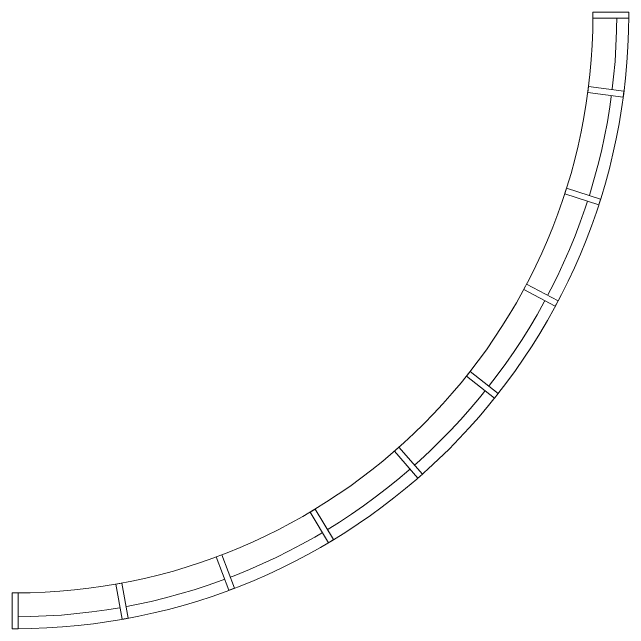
# Model space of a CAD drawing. Header units: millimetres. Extents: x 4596 to 61096, y -48367 to -4834.
# Drawn here: x 26659 to 29288, y -37417 to -34788 of the extents above; entities that cross this region are included whole.
import ezdxf

# ---------------------------------------------------------------- set-up
doc = ezdxf.new("R2010")
doc.units = ezdxf.units.MM
doc.header["$LTSCALE"] = 50
doc.layers.add('pio-WindowWall(Curved)', color=7, linetype='Continuous', lineweight=5)

# ---------------------------------------------------------------- blocks, each defined once
blk = doc.blocks.new('obj-20 (2D)')
at = {"layer": 'pio-WindowWall(Curved)', "color": 0, "flags": 1}
for tag in ['IFC_UUID', 'instanceID']:
    blk.add_attdef(tag, (26659.3, -37417), '', height=0.18, dxfattribs=at)
at = {"color": 255, "linetype": 'Continuous', "lineweight": 5, "transparency": 33554687}
blk.add_wipeout([(0, 76.2), (0, -76.2), (510.4, -25.9), (1001.2, 122.9), (1453.5, 364.7), (1849.9, 690.1), (2175.3, 1086.5), (2417.1, 1538.8), (2565.9, 2029.6), (2616.2, 2540), (2463.8, 2540), (2416.5, 2059.3), (2276.3, 1597.1), (2048.6, 1171.2), (1742.2, 797.8), (1368.8, 491.4), (942.9, 263.7), (480.7, 123.5)], dxfattribs=at).dxf.layer = 'pio-WindowWall(Curved)'
at = {"layer": 'pio-WindowWall(Curved)', "color": 7, "linetype": 'Continuous', "lineweight": 9, "transparency": 33554687}
for radius in [2616.2, 2463.8]:
    blk.add_arc((0, 2540), radius, 270, 0, dxfattribs=at)
at = {"layer": 'pio-WindowWall(Curved)', "color": 7, "linetype": 'Continuous', "lineweight": 5, "transparency": 33554687}
blk.add_arc((0, 2540), 2565.4, 270, 0, dxfattribs=at)
at = {"color": 255, "linetype": 'Continuous', "lineweight": 5, "transparency": 33554687}
for points in [[(2463.8, 2527.3), (2463.8, 2552.7), (2616.2, 2552.7), (2616.2, 2527.3)], [(2441.7, 2210.8), (2445, 2236), (2596.1, 2216.4), (2592.9, 2191.3)], [(2343.2, 1778.4), (2350.9, 1802.6), (2496.1, 1756.3), (2488.4, 1732.1)], [(2168.7, 1370.7), (2180.6, 1393.1), (2315.1, 1321.5), (2303.2, 1299.1)], [(1923.9, 1000.9), (1939.7, 1020.8), (2059.2, 926.2), (2043.4, 906.3)], [(1616.9, 680.9), (1635.9, 697.7), (1736.5, 583.2), (1717.5, 566.4)], [(1257.4, 421.2), (1279.2, 434.2), (1357.6, 303.6), (1335.8, 290.5)], [(857.2, 230.1), (880.9, 239), (934.7, 96.4), (910.9, 87.5)], [(429.2, 113.8), (454.2, 118.4), (481.5, -31.5), (456.5, -36.1)], [(-12.7, 76.2), (12.7, 76.2), (12.7, -76.2), (-12.7, -76.2)]]:
    blk.add_wipeout(points, dxfattribs=at).dxf.layer = 'pio-WindowWall(Curved)'
at = {"layer": 'pio-WindowWall(Curved)', "color": 7, "linetype": 'Continuous', "lineweight": 5, "transparency": 33554687, "flags": 128}
for points in [[(2463.8, 2527.3), (2463.8, 2552.7), (2616.2, 2552.7), (2616.2, 2527.3)], [(2441.7, 2210.8), (2445, 2236), (2596.1, 2216.4), (2592.9, 2191.3)], [(2343.2, 1778.4), (2350.9, 1802.6), (2496.1, 1756.3), (2488.4, 1732.1)], [(2168.7, 1370.7), (2180.6, 1393.1), (2315.1, 1321.5), (2303.2, 1299.1)], [(1923.9, 1000.9), (1939.7, 1020.8), (2059.2, 926.2), (2043.4, 906.3)], [(1616.9, 680.9), (1635.9, 697.7), (1736.5, 583.2), (1717.5, 566.4)], [(1257.4, 421.2), (1279.2, 434.2), (1357.6, 303.6), (1335.8, 290.5)], [(857.2, 230.1), (880.9, 239), (934.7, 96.4), (910.9, 87.5)], [(429.2, 113.8), (454.2, 118.4), (481.5, -31.5), (456.5, -36.1)], [(-12.7, 76.2), (12.7, 76.2), (12.7, -76.2), (-12.7, -76.2)]]:
    blk.add_lwpolyline(points, close=True, dxfattribs=at)

msp = doc.modelspace()

# ---------------------------------------------------------------- block references
at = {"layer": 'pio-WindowWall(Curved)', "color": 7, "transparency": 33554687}
msp.add_blockref('obj-20 (2D)', (26672, -37340.8), dxfattribs=at)

doc.saveas('drawing.dxf')
